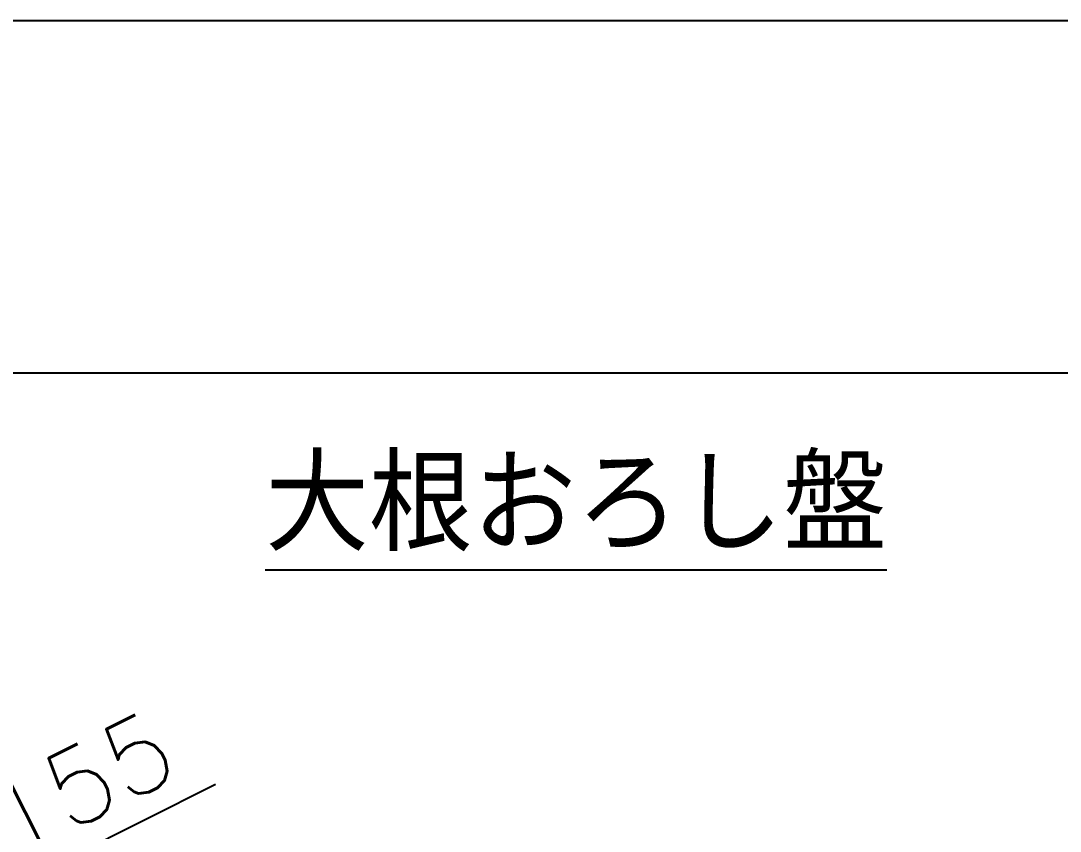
# Model space of a CAD drawing. Extents: x 115 to 2025, y 0 to 1377.
# Drawn here: x 669.8 to 807.8, y 1269.2 to 1376.8 of the extents above; entities that cross this region are included whole.
import ezdxf
from ezdxf.enums import TextEntityAlignment as Align

# ---------------------------------------------------------------- set-up
doc = ezdxf.new("R2010")
doc.units = 0
doc.header["$LTSCALE"] = 0.5
doc.header["$MEASUREMENT"] = 0
doc.header["$PDMODE"] = 3
doc.header["$PDSIZE"] = 2.5
doc.layers.get('0').update_dxf_attribs({"linetype": 'CONTINUOUS'})
doc.layers.get('Defpoints').update_dxf_attribs({"linetype": 'CONTINUOUS'})
for name, color, linetype in [('SIYOU', 7, 'CONTINUOUS'), ('SUNPOU', 7, 'CONTINUOUS'), ('WAKU', 7, 'CONTINUOUS')]:
    doc.layers.add(name, color=color, linetype=linetype)
doc.styles.get("Standard").update_dxf_attribs({"font": 'romans.shx', "bigfont": 'extfont.shx'})
doc.dimstyles.new('STYLE_1', dxfattribs={"dimscale": 5, "dimtxt": 2, "dimasz": 3, "dimexe": 1, "dimexo": 1, "dimgap": 0.6, "dimtad": 3, "dimdec": 0, "dimlfac": 2, "dimzin": 0, "dimdsep": 46, "dimtxsty": 'STANDARD', "dimblk1": 'OPEN', "dimblk2": 'OPEN', "dimsah": 1, "dimcen": 1.5, "dimadec": 0, "dimazin": 0, "dimtfac": 1, "dimtdec": 0, "dimtmove": 0, "dimatfit": 0, "dimldrblk": 'DOTSMALL', "dimfxl": 1, "dimtvp": 1, "dimtolj": 1, "dimtzin": 0, "dimarcsym": 0})

# ---------------------------------------------------------------- blocks, each defined once
blk = doc.blocks.new('_OPEN')
at = {"color": 0, "linetype": 'ByBlock'}
for p, q in [((-1, 0.1667), (0, 0)), ((0, 0), (-1, -0.1667)), ((0, 0), (-1, 0))]:
    blk.add_line(p, q, dxfattribs=at)
blk = doc.blocks.new('*D26')
at = {"layer": 'Defpoints', "color": 0}
for p in [(628.13, 1241.53), (558.87, 1206.75)]:
    blk.add_point(p, dxfattribs=at)
at = {"layer": 'SUNPOU', "color": 0, "lineweight": -2}
for p, q in [((641.53, 1248.26), (695.62, 1275.42)), ((558.87, 1206.75), (628.13, 1241.53)), ((545.46, 1200.02), (532.06, 1193.29))]:
    blk.add_line(p, q, dxfattribs=at)
at = {"layer": 'SUNPOU', "color": 0, "lineweight": -2, "xscale": 15, "yscale": 15, "zscale": 15}
for p, rotation in [((628.13, 1241.53), 206.6630886479793), ((558.87, 1206.75), 26.66308864797937)]:
    blk.add_blockref('_OPEN', p, dxfattribs=dict(at, rotation=rotation))
at = {"layer": 'SUNPOU', "color": 0, "insert": (673.82, 1273.42), "char_height": 10, "attachment_point": 5, "rotation": 26.6631}
blk.add_mtext('\\A1;∅155', dxfattribs=at)
blk = doc.blocks.new('_DotSmall')
at = {"color": 0, "linetype": 'ByBlock', "const_width": 0.5}
blk.add_lwpolyline([(-0.0625, 0, 1), (0.0625, 0, 1)], format="xyb", close=True, dxfattribs=at)
blk = doc.blocks.new('*D27')
at = {"layer": 'Defpoints', "color": 0}
for p in [(778.76, 1241.39), (708.24, 1206.9)]:
    blk.add_point(p, dxfattribs=at)
at = {"layer": 'SUNPOU', "color": 0, "lineweight": -2}
for p, q in [((792.23, 1247.97), (846.6, 1274.56)), ((708.24, 1206.9), (778.76, 1241.39)), ((694.76, 1200.31), (681.29, 1193.72))]:
    blk.add_line(p, q, dxfattribs=at)
at = {"layer": 'SUNPOU', "color": 0, "lineweight": -2, "xscale": 15, "yscale": 15, "zscale": 15}
for p, rotation in [((778.76, 1241.39), 206.0609276596093), ((708.24, 1206.9), 26.06092765960935)]:
    blk.add_blockref('_OPEN', p, dxfattribs=dict(at, rotation=rotation))
at = {"layer": 'SUNPOU', "color": 0, "insert": (824.78, 1272.8), "char_height": 10, "attachment_point": 5, "rotation": 26.0609}
blk.add_mtext('\\A1;∅157', dxfattribs=at)

msp = doc.modelspace()

# ---------------------------------------------------------------- linework, layer by layer
at = {"layer": 'SIYOU', "color": 7}
msp.add_line((195.18, 1330), (1561.26, 1330), dxfattribs=at)
at = {"layer": 'WAKU', "color": 6}
msp.add_line((2025, 1376.75), (115, 1376.75), dxfattribs=at)

# ---------------------------------------------------------------- texts
at = {"layer": 'SIYOU', "color": 1}
msp.add_text('%%U大根おろし盤', height=12.5, dxfattribs=at).set_placement((743.5, 1306.36), align=Align.CENTER)

# ---------------------------------------------------------------- dimensions: what is measured, and where the dimension line sits
at = {"layer": 'SUNPOU'}
for p1, p2, picture, middle in [((558.87, 1206.75), (628.13, 1241.53), '*D26', (677.41, 1266.28)), ((708.24, 1206.9), (778.76, 1241.39), '*D27', (828.29, 1265.61))]:
    dim = msp.add_diameter_dim_2p(p1=p1, p2=p2, dimstyle='STYLE_1', dxfattribs=at)
    dim.commit()
    dim.dimension.update_dxf_attribs({"geometry": picture, "text_midpoint": middle, "dimtype": 163})

doc.saveas('drawing.dxf')
